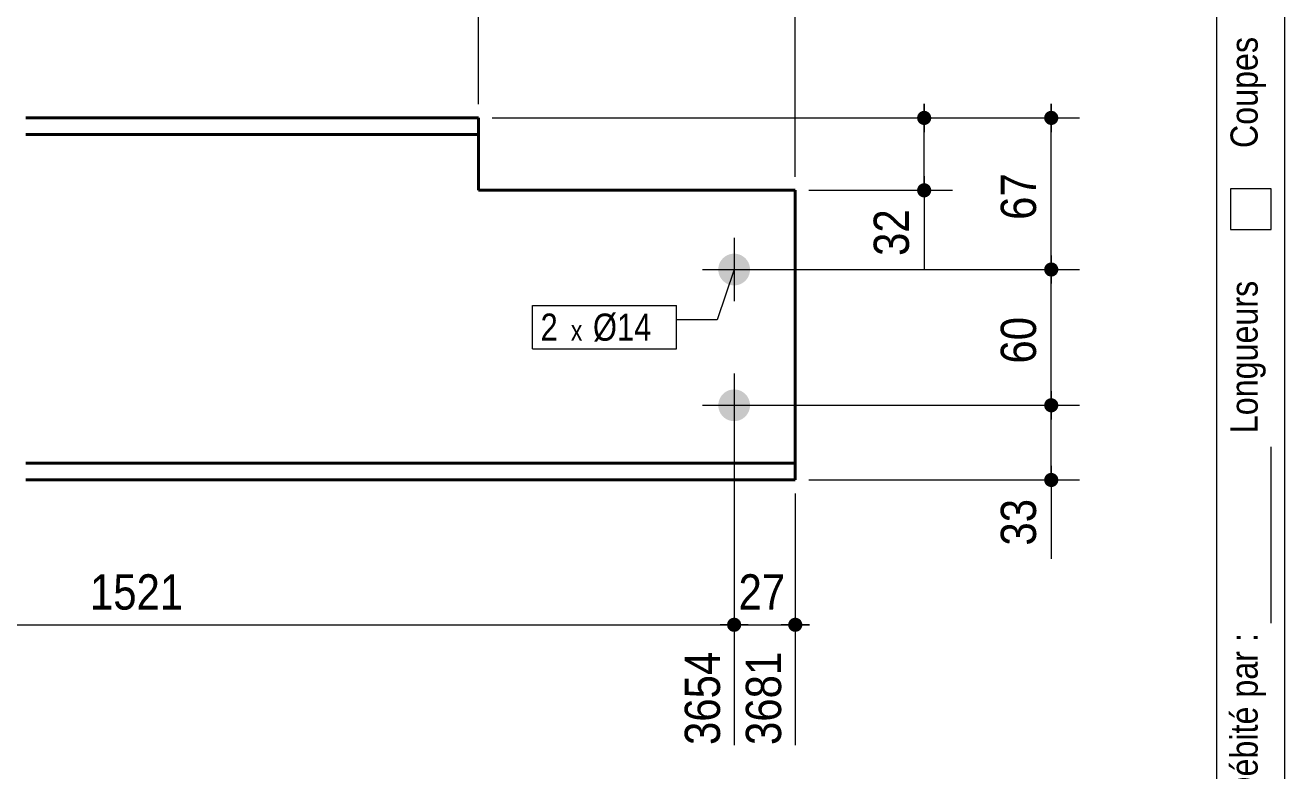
# Model space of a CAD drawing. Header units: millimetres. Extents: x 2 to 287, y 5 to 195.
# Drawn here: x 189.2 to 282, y 91.1 to 146 of the extents above; entities that cross this region are included whole.
import ezdxf

# ---------------------------------------------------------------- set-up
doc = ezdxf.new("R2010")
doc.units = ezdxf.units.MM
doc.linetypes.add('CACHE2', pattern=[1.190625, 0.79375, -0.396875])
for name, color, linetype, lineweight in [('Autre type objet', 1, 'Continuous', 0), ('Boulon', 7, 'Continuous', 0), ('Cache', 7, 'Continuous', 0), ('Cotation', 7, 'Continuous', 0), ('Désignation boulon', 3, 'Continuous', 0), ('Feuille dessin', 5, 'Continuous', 0), ('Piece', 2, 'Continuous', 0)]:
    doc.layers.add(name, color=color, linetype=linetype, lineweight=lineweight)
doc.styles.add('ARIAL', font='ARIAL.TTF')
doc.styles.add('COMIC_SANS_MS', font='COMIC.TTF')

# ---------------------------------------------------------------- blocks, each defined once
blk = doc.blocks.new('*A3')
at = {"layer": 'Boulon'}
for points in [[(240.277, 128.083), (240.278, 128.112), (240.28, 128.14), (240.282, 128.169), (240.285, 128.197), (240.289, 128.226), (240.294, 128.254), (240.299, 128.282), (240.305, 128.31), (240.311, 128.338), (240.319, 128.366), (240.327, 128.393), (240.335, 128.42), (240.345, 128.447), (240.355, 128.474), (240.365, 128.501), (240.377, 128.527), (240.388, 128.553), (240.401, 128.579), (240.414, 128.604), (240.428, 128.629), (240.442, 128.654), (240.457, 128.679), (240.473, 128.703), (240.489, 128.726), (240.506, 128.749), (240.523, 128.772), (240.541, 128.795), (240.56, 128.816), (240.579, 128.838), (240.598, 128.859), (240.618, 128.879), (240.639, 128.899), (240.66, 128.919), (240.681, 128.938), (240.703, 128.956), (240.725, 128.974), (240.748, 128.991), (240.771, 129.008), (240.795, 129.024), (240.819, 129.04), (240.843, 129.055), (240.868, 129.069), (240.893, 129.083), (240.919, 129.096), (240.944, 129.109), (240.97, 129.121), (240.997, 129.132), (241.023, 129.143), (241.05, 129.153), (241.077, 129.162), (241.104, 129.171), (241.132, 129.179), (241.16, 129.186), (241.187, 129.193), (241.215, 129.199), (241.244, 129.204), (241.272, 129.208), (241.3, 129.212), (241.329, 129.215), (241.357, 129.218), (241.386, 129.22), (241.414, 129.221), (241.443, 129.221), (241.472, 129.221), (241.5, 129.22), (241.529, 129.218), (241.557, 129.215), (241.586, 129.212), (241.614, 129.208), (241.643, 129.204), (241.671, 129.199), (241.699, 129.193), (241.727, 129.186), (241.754, 129.179), (241.782, 129.171), (241.809, 129.162), (241.836, 129.153), (241.863, 129.143), (241.89, 129.132), (241.916, 129.121), (241.942, 129.109), (241.968, 129.096), (241.993, 129.083), (242.018, 129.069), (242.043, 129.055), (242.067, 129.04), (242.091, 129.024), (242.115, 129.008), (242.138, 128.991), (242.161, 128.974), (242.183, 128.956), (242.205, 128.938), (242.227, 128.919), (242.248, 128.899), (242.268, 128.879), (242.288, 128.859), (242.308, 128.838), (242.327, 128.816), (242.345, 128.795), (242.363, 128.772), (242.38, 128.749), (242.397, 128.726), (242.413, 128.703), (242.429, 128.679), (242.444, 128.654), (242.458, 128.629), (242.472, 128.604), (242.485, 128.579), (242.498, 128.553), (242.51, 128.527), (242.521, 128.501), (242.532, 128.474), (242.542, 128.447), (242.551, 128.42), (242.56, 128.393), (242.568, 128.366), (242.575, 128.338), (242.581, 128.31), (242.587, 128.282), (242.593, 128.254), (242.597, 128.226), (242.601, 128.197), (242.604, 128.169), (242.607, 128.14), (242.608, 128.112), (242.609, 128.083), (242.61, 128.054), (242.609, 128.026), (242.608, 127.997), (242.607, 127.969), (242.604, 127.94), (242.601, 127.912), (242.597, 127.883), (242.593, 127.855), (242.587, 127.827), (242.581, 127.799), (242.575, 127.771), (242.568, 127.743), (242.56, 127.716), (242.551, 127.688), (242.542, 127.661), (242.532, 127.634), (242.521, 127.608), (242.51, 127.582), (242.498, 127.556), (242.485, 127.53), (242.472, 127.504), (242.458, 127.479), (242.444, 127.455), (242.429, 127.43), (242.413, 127.406), (242.397, 127.383), (242.38, 127.359), (242.363, 127.337), (242.345, 127.314), (242.327, 127.292), (242.308, 127.271), (242.288, 127.25), (242.268, 127.229), (242.248, 127.209), (242.227, 127.19), (242.205, 127.171), (242.183, 127.153), (242.161, 127.135), (242.138, 127.117), (242.115, 127.101), (242.091, 127.084), (242.067, 127.069), (242.043, 127.054), (242.018, 127.039), (241.993, 127.025), (241.968, 127.012), (241.942, 127), (241.916, 126.988), (241.89, 126.977), (241.863, 126.966), (241.836, 126.956), (241.809, 126.947), (241.782, 126.938), (241.754, 126.93), (241.727, 126.923), (241.699, 126.916), (241.671, 126.91), (241.643, 126.905), (241.614, 126.9), (241.586, 126.896), (241.557, 126.893), (241.529, 126.891), (241.5, 126.889), (241.472, 126.888), (241.443, 126.888), (241.414, 126.888), (241.386, 126.889), (241.357, 126.891), (241.329, 126.893), (241.3, 126.896), (241.272, 126.9), (241.244, 126.905), (241.215, 126.91), (241.187, 126.916), (241.16, 126.923), (241.132, 126.93), (241.104, 126.938), (241.077, 126.947), (241.05, 126.956), (241.023, 126.966), (240.997, 126.977), (240.97, 126.988), (240.944, 127), (240.919, 127.012), (240.893, 127.025), (240.868, 127.039), (240.843, 127.054), (240.819, 127.069), (240.795, 127.084), (240.771, 127.101), (240.748, 127.117), (240.725, 127.135), (240.703, 127.153), (240.681, 127.171), (240.66, 127.19), (240.639, 127.209), (240.618, 127.229), (240.598, 127.25), (240.579, 127.271), (240.56, 127.292), (240.541, 127.314), (240.523, 127.337), (240.506, 127.359), (240.489, 127.383), (240.473, 127.406), (240.457, 127.43), (240.442, 127.455), (240.428, 127.479), (240.414, 127.504), (240.401, 127.53), (240.388, 127.556), (240.377, 127.582), (240.365, 127.608), (240.355, 127.634), (240.345, 127.661), (240.335, 127.688), (240.327, 127.716), (240.319, 127.743), (240.311, 127.771), (240.305, 127.799), (240.299, 127.827), (240.294, 127.855), (240.289, 127.883), (240.285, 127.912), (240.282, 127.94), (240.28, 127.969), (240.278, 127.997), (240.277, 128.026), (240.276, 128.054)], [(240.277, 118.083), (240.278, 118.112), (240.28, 118.14), (240.282, 118.169), (240.285, 118.197), (240.289, 118.226), (240.294, 118.254), (240.299, 118.282), (240.305, 118.31), (240.311, 118.338), (240.319, 118.366), (240.327, 118.393), (240.335, 118.42), (240.345, 118.447), (240.355, 118.474), (240.365, 118.501), (240.377, 118.527), (240.388, 118.553), (240.401, 118.579), (240.414, 118.604), (240.428, 118.629), (240.442, 118.654), (240.457, 118.679), (240.473, 118.703), (240.489, 118.726), (240.506, 118.749), (240.523, 118.772), (240.541, 118.795), (240.56, 118.816), (240.579, 118.838), (240.598, 118.859), (240.618, 118.879), (240.639, 118.899), (240.66, 118.919), (240.681, 118.938), (240.703, 118.956), (240.725, 118.974), (240.748, 118.991), (240.771, 119.008), (240.795, 119.024), (240.819, 119.04), (240.843, 119.055), (240.868, 119.069), (240.893, 119.083), (240.919, 119.096), (240.944, 119.109), (240.97, 119.121), (240.997, 119.132), (241.023, 119.143), (241.05, 119.153), (241.077, 119.162), (241.104, 119.171), (241.132, 119.179), (241.16, 119.186), (241.187, 119.193), (241.215, 119.199), (241.244, 119.204), (241.272, 119.208), (241.3, 119.212), (241.329, 119.215), (241.357, 119.218), (241.386, 119.22), (241.414, 119.221), (241.443, 119.221), (241.472, 119.221), (241.5, 119.22), (241.529, 119.218), (241.557, 119.215), (241.586, 119.212), (241.614, 119.208), (241.643, 119.204), (241.671, 119.199), (241.699, 119.193), (241.727, 119.186), (241.754, 119.179), (241.782, 119.171), (241.809, 119.162), (241.836, 119.153), (241.863, 119.143), (241.89, 119.132), (241.916, 119.121), (241.942, 119.109), (241.968, 119.096), (241.993, 119.083), (242.018, 119.069), (242.043, 119.055), (242.067, 119.04), (242.091, 119.024), (242.115, 119.008), (242.138, 118.991), (242.161, 118.974), (242.183, 118.956), (242.205, 118.938), (242.227, 118.919), (242.248, 118.899), (242.268, 118.879), (242.288, 118.859), (242.308, 118.838), (242.327, 118.816), (242.345, 118.795), (242.363, 118.772), (242.38, 118.749), (242.397, 118.726), (242.413, 118.703), (242.429, 118.679), (242.444, 118.654), (242.458, 118.629), (242.472, 118.604), (242.485, 118.579), (242.498, 118.553), (242.51, 118.527), (242.521, 118.501), (242.532, 118.474), (242.542, 118.447), (242.551, 118.42), (242.56, 118.393), (242.568, 118.366), (242.575, 118.338), (242.581, 118.31), (242.587, 118.282), (242.593, 118.254), (242.597, 118.226), (242.601, 118.197), (242.604, 118.169), (242.607, 118.14), (242.608, 118.112), (242.609, 118.083), (242.61, 118.054), (242.609, 118.026), (242.608, 117.997), (242.607, 117.969), (242.604, 117.94), (242.601, 117.912), (242.597, 117.883), (242.593, 117.855), (242.587, 117.827), (242.581, 117.799), (242.575, 117.771), (242.568, 117.743), (242.56, 117.716), (242.551, 117.688), (242.542, 117.661), (242.532, 117.634), (242.521, 117.608), (242.51, 117.582), (242.498, 117.556), (242.485, 117.53), (242.472, 117.504), (242.458, 117.479), (242.444, 117.455), (242.429, 117.43), (242.413, 117.406), (242.397, 117.383), (242.38, 117.359), (242.363, 117.337), (242.345, 117.314), (242.327, 117.292), (242.308, 117.271), (242.288, 117.25), (242.268, 117.229), (242.248, 117.209), (242.227, 117.19), (242.205, 117.171), (242.183, 117.153), (242.161, 117.135), (242.138, 117.117), (242.115, 117.101), (242.091, 117.084), (242.067, 117.069), (242.043, 117.054), (242.018, 117.039), (241.993, 117.025), (241.968, 117.012), (241.942, 117), (241.916, 116.988), (241.89, 116.977), (241.863, 116.966), (241.836, 116.956), (241.809, 116.947), (241.782, 116.938), (241.754, 116.93), (241.727, 116.923), (241.699, 116.916), (241.671, 116.91), (241.643, 116.905), (241.614, 116.9), (241.586, 116.896), (241.557, 116.893), (241.529, 116.891), (241.5, 116.889), (241.472, 116.888), (241.443, 116.888), (241.414, 116.888), (241.386, 116.889), (241.357, 116.891), (241.329, 116.893), (241.3, 116.896), (241.272, 116.9), (241.244, 116.905), (241.215, 116.91), (241.187, 116.916), (241.16, 116.923), (241.132, 116.93), (241.104, 116.938), (241.077, 116.947), (241.05, 116.956), (241.023, 116.966), (240.997, 116.977), (240.97, 116.988), (240.944, 117), (240.919, 117.012), (240.893, 117.025), (240.868, 117.039), (240.843, 117.054), (240.819, 117.069), (240.795, 117.084), (240.771, 117.101), (240.748, 117.117), (240.725, 117.135), (240.703, 117.153), (240.681, 117.171), (240.66, 117.19), (240.639, 117.209), (240.618, 117.229), (240.598, 117.25), (240.579, 117.271), (240.56, 117.292), (240.541, 117.314), (240.523, 117.337), (240.506, 117.359), (240.489, 117.383), (240.473, 117.406), (240.457, 117.43), (240.442, 117.455), (240.428, 117.479), (240.414, 117.504), (240.401, 117.53), (240.388, 117.556), (240.377, 117.582), (240.365, 117.608), (240.355, 117.634), (240.345, 117.661), (240.335, 117.688), (240.327, 117.716), (240.319, 117.743), (240.311, 117.771), (240.305, 117.799), (240.299, 117.827), (240.294, 117.855), (240.289, 117.883), (240.285, 117.912), (240.282, 117.94), (240.28, 117.969), (240.278, 117.997), (240.277, 118.026), (240.276, 118.054)]]:
    blk.add_hatch(color=256, dxfattribs=at).paths.add_polyline_path(points, flags=17)
at = {"layer": 'Boulon', "linetype": 'Continuous', "lineweight": 0}
for p, q in [((241.443, 130.388), (241.443, 125.721)), ((239.11, 128.054), (243.776, 128.054)), ((241.443, 120.388), (241.443, 115.721)), ((239.11, 118.054), (243.776, 118.054))]:
    blk.add_line(p, q, dxfattribs=at)
blk = doc.blocks.new('*A4')
at = {"layer": 'Cache', "color": 7, "linetype": 'CACHE2', "lineweight": 20}
blk.add_line((245.943334, 112.554284), (245.943334, 113.787617), dxfattribs=at)
at = {"layer": 'Piece', "color": 2, "linetype": 'Continuous', "lineweight": 40}
for p, q in [((222.610001, 139.22095), (189.276667, 139.22095)), ((222.610001, 133.887617), (222.610001, 139.22095)), ((222.610001, 137.987617), (189.276667, 137.987617)), ((245.943334, 133.887617), (222.610001, 133.887617)), ((245.943334, 113.787617), (245.943334, 133.887617)), ((189.276667, 113.787617), (245.943334, 113.787617)), ((245.943334, 112.554284), (245.943334, 113.787617)), ((245.943334, 112.554284), (189.276667, 112.554284))]:
    blk.add_line(p, q, dxfattribs=at)
blk = doc.blocks.new('*A5')
at = {"layer": 'Feuille dessin', "linetype": 'Continuous', "lineweight": 0}
blk.add_line((282, 5), (282, 195), dxfattribs=at)
blk = doc.blocks.new('*A6')
at = {"layer": 'Autre type objet', "linetype": 'Continuous', "lineweight": 0}
for p, q in [((277, 42), (277, 195)), ((282, 42), (282, 195)), ((278, 134), (278, 131)), ((281, 134), (278, 134)), ((281, 131), (281, 134)), ((278, 131), (281, 131)), ((281, 102), (281, 115))]:
    blk.add_line(p, q, dxfattribs=at)
at = {"layer": 'Autre type objet', "style": 'ARIAL', "width": 0.85}
for s, p in [('Coupes', (280, 137)), ('Longueurs', (280, 116)), ('Débité par :', (280, 89))]:
    blk.add_text(s, height=2, rotation=90, dxfattribs=at).set_placement(p)
blk = doc.blocks.new('*A12')
at = {"layer": 'Cotation'}
for points in [[(255.413, 138.702), (255.387, 138.703), (255.362, 138.707), (255.337, 138.711), (255.312, 138.717), (255.287, 138.723), (255.263, 138.731), (255.239, 138.741), (255.216, 138.751), (255.193, 138.762), (255.171, 138.775), (255.149, 138.789), (255.128, 138.803), (255.108, 138.819), (255.089, 138.836), (255.07, 138.853), (255.053, 138.872), (255.036, 138.891), (255.021, 138.911), (255.006, 138.932), (254.992, 138.954), (254.98, 138.976), (254.968, 138.999), (254.958, 139.022), (254.949, 139.046), (254.941, 139.07), (254.934, 139.095), (254.928, 139.12), (254.924, 139.145), (254.921, 139.17), (254.919, 139.195), (254.918, 139.221), (254.919, 139.246), (254.921, 139.272), (254.924, 139.297), (254.928, 139.322), (254.934, 139.347), (254.941, 139.372), (254.949, 139.396), (254.958, 139.42), (254.968, 139.443), (254.98, 139.466), (254.992, 139.488), (255.006, 139.51), (255.021, 139.531), (255.036, 139.551), (255.053, 139.57), (255.07, 139.589), (255.089, 139.606), (255.108, 139.623), (255.128, 139.639), (255.149, 139.653), (255.171, 139.667), (255.193, 139.68), (255.216, 139.691), (255.239, 139.701), (255.263, 139.711), (255.287, 139.719), (255.312, 139.725), (255.337, 139.731), (255.362, 139.735), (255.387, 139.738), (255.413, 139.74), (255.438, 139.741), (255.464, 139.74), (255.489, 139.738), (255.514, 139.735), (255.54, 139.731), (255.565, 139.725), (255.589, 139.719), (255.613, 139.711), (255.637, 139.701), (255.661, 139.691), (255.683, 139.68), (255.706, 139.667), (255.727, 139.653), (255.748, 139.639), (255.768, 139.623), (255.787, 139.606), (255.806, 139.589), (255.823, 139.57), (255.84, 139.551), (255.856, 139.531), (255.871, 139.51), (255.884, 139.488), (255.897, 139.466), (255.908, 139.443), (255.919, 139.42), (255.928, 139.396), (255.936, 139.372), (255.943, 139.347), (255.948, 139.322), (255.953, 139.297), (255.956, 139.272), (255.958, 139.246), (255.958, 139.221), (255.958, 139.195), (255.956, 139.17), (255.953, 139.145), (255.948, 139.12), (255.943, 139.095), (255.936, 139.07), (255.928, 139.046), (255.919, 139.022), (255.908, 138.999), (255.897, 138.976), (255.884, 138.954), (255.871, 138.932), (255.856, 138.911), (255.84, 138.891), (255.823, 138.872), (255.806, 138.853), (255.787, 138.836), (255.768, 138.819), (255.748, 138.803), (255.727, 138.789), (255.706, 138.775), (255.683, 138.762), (255.661, 138.751), (255.637, 138.741), (255.613, 138.731), (255.589, 138.723), (255.565, 138.717), (255.54, 138.711), (255.514, 138.707), (255.489, 138.703), (255.464, 138.702), (255.438, 138.701)], [(255.413, 133.368), (255.387, 133.37), (255.362, 133.373), (255.337, 133.378), (255.312, 133.383), (255.287, 133.39), (255.263, 133.398), (255.239, 133.407), (255.216, 133.418), (255.193, 133.429), (255.171, 133.442), (255.149, 133.455), (255.128, 133.47), (255.108, 133.486), (255.089, 133.502), (255.07, 133.52), (255.053, 133.538), (255.036, 133.558), (255.021, 133.578), (255.006, 133.599), (254.992, 133.62), (254.98, 133.642), (254.968, 133.665), (254.958, 133.689), (254.949, 133.712), (254.941, 133.737), (254.934, 133.761), (254.928, 133.786), (254.924, 133.811), (254.921, 133.837), (254.919, 133.862), (254.918, 133.888), (254.919, 133.913), (254.921, 133.939), (254.924, 133.964), (254.928, 133.989), (254.934, 134.014), (254.941, 134.039), (254.949, 134.063), (254.958, 134.087), (254.968, 134.11), (254.98, 134.133), (254.992, 134.155), (255.006, 134.177), (255.021, 134.197), (255.036, 134.218), (255.053, 134.237), (255.07, 134.255), (255.089, 134.273), (255.108, 134.29), (255.128, 134.305), (255.149, 134.32), (255.171, 134.334), (255.193, 134.346), (255.216, 134.358), (255.239, 134.368), (255.263, 134.377), (255.287, 134.385), (255.312, 134.392), (255.337, 134.398), (255.362, 134.402), (255.387, 134.405), (255.413, 134.407), (255.438, 134.408), (255.464, 134.407), (255.489, 134.405), (255.514, 134.402), (255.54, 134.398), (255.565, 134.392), (255.589, 134.385), (255.613, 134.377), (255.637, 134.368), (255.661, 134.358), (255.683, 134.346), (255.706, 134.334), (255.727, 134.32), (255.748, 134.305), (255.768, 134.29), (255.787, 134.273), (255.806, 134.255), (255.823, 134.237), (255.84, 134.218), (255.856, 134.197), (255.871, 134.177), (255.884, 134.155), (255.897, 134.133), (255.908, 134.11), (255.919, 134.087), (255.928, 134.063), (255.936, 134.039), (255.943, 134.014), (255.948, 133.989), (255.953, 133.964), (255.956, 133.939), (255.958, 133.913), (255.958, 133.888), (255.958, 133.862), (255.956, 133.837), (255.953, 133.811), (255.948, 133.786), (255.943, 133.761), (255.936, 133.737), (255.928, 133.712), (255.919, 133.689), (255.908, 133.665), (255.897, 133.642), (255.884, 133.62), (255.871, 133.599), (255.856, 133.578), (255.84, 133.558), (255.823, 133.538), (255.806, 133.52), (255.787, 133.502), (255.768, 133.486), (255.748, 133.47), (255.727, 133.455), (255.706, 133.442), (255.683, 133.429), (255.661, 133.418), (255.637, 133.407), (255.613, 133.398), (255.589, 133.39), (255.565, 133.383), (255.54, 133.378), (255.514, 133.373), (255.489, 133.37), (255.464, 133.368), (255.438, 133.368)]]:
    blk.add_hatch(color=256, dxfattribs=at).paths.add_polyline_path(points, flags=17)
at = {"layer": 'Cotation', "linetype": 'Continuous', "lineweight": 0}
for p, q in [((255.438, 140.261), (255.438, 138.181)), ((255.438, 139.221), (255.438, 140.261)), ((223.61, 139.221), (257.518, 139.221)), ((254.398, 139.221), (256.478, 139.221)), ((255.438, 133.888), (255.438, 139.221)), ((255.438, 134.928), (255.438, 132.848)), ((246.943, 133.888), (257.518, 133.888)), ((254.398, 133.888), (256.478, 133.888)), ((255.438, 133.888), (255.438, 128.081)), ((255.438, 133.888), (255.438, 128.081))]:
    blk.add_line(p, q, dxfattribs=at)
at = {"layer": 'Cotation'}
for p in [(255.438, 139.221), (255.438, 133.888)]:
    blk.add_point(p, dxfattribs=at)
at = {"layer": 'Cotation', "style": 'ARIAL', "width": 0.85}
blk.add_text('32', height=2.6, rotation=90.00021, dxfattribs=at).set_placement((254.318, 129.056))
blk = doc.blocks.new('*A16')
at = {"layer": 'Cotation'}
for points in [[(264.772, 117.535), (264.747, 117.537), (264.721, 117.54), (264.696, 117.544), (264.671, 117.55), (264.647, 117.557), (264.622, 117.565), (264.599, 117.574), (264.575, 117.584), (264.552, 117.596), (264.53, 117.608), (264.509, 117.622), (264.488, 117.637), (264.468, 117.652), (264.448, 117.669), (264.43, 117.687), (264.412, 117.705), (264.396, 117.724), (264.38, 117.745), (264.365, 117.765), (264.352, 117.787), (264.339, 117.809), (264.327, 117.832), (264.317, 117.855), (264.308, 117.879), (264.3, 117.903), (264.293, 117.928), (264.288, 117.953), (264.283, 117.978), (264.28, 118.003), (264.278, 118.029), (264.278, 118.054), (264.278, 118.08), (264.28, 118.105), (264.283, 118.131), (264.288, 118.156), (264.293, 118.181), (264.3, 118.205), (264.308, 118.23), (264.317, 118.253), (264.327, 118.277), (264.339, 118.3), (264.352, 118.322), (264.365, 118.343), (264.38, 118.364), (264.396, 118.384), (264.412, 118.404), (264.43, 118.422), (264.448, 118.44), (264.468, 118.456), (264.488, 118.472), (264.509, 118.487), (264.53, 118.5), (264.552, 118.513), (264.575, 118.524), (264.599, 118.535), (264.622, 118.544), (264.647, 118.552), (264.671, 118.559), (264.696, 118.564), (264.721, 118.569), (264.747, 118.572), (264.772, 118.574), (264.798, 118.574), (264.823, 118.574), (264.849, 118.572), (264.874, 118.569), (264.899, 118.564), (264.924, 118.559), (264.949, 118.552), (264.973, 118.544), (264.997, 118.535), (265.02, 118.524), (265.043, 118.513), (265.065, 118.5), (265.086, 118.487), (265.107, 118.472), (265.127, 118.456), (265.147, 118.44), (265.165, 118.422), (265.183, 118.404), (265.2, 118.384), (265.215, 118.364), (265.23, 118.343), (265.244, 118.322), (265.256, 118.3), (265.268, 118.277), (265.278, 118.253), (265.287, 118.23), (265.295, 118.205), (265.302, 118.181), (265.308, 118.156), (265.312, 118.131), (265.315, 118.105), (265.317, 118.08), (265.318, 118.054), (265.317, 118.029), (265.315, 118.003), (265.312, 117.978), (265.308, 117.953), (265.302, 117.928), (265.295, 117.903), (265.287, 117.879), (265.278, 117.855), (265.268, 117.832), (265.256, 117.809), (265.244, 117.787), (265.23, 117.765), (265.215, 117.745), (265.2, 117.724), (265.183, 117.705), (265.165, 117.687), (265.147, 117.669), (265.127, 117.652), (265.107, 117.637), (265.086, 117.622), (265.065, 117.608), (265.043, 117.596), (265.02, 117.584), (264.997, 117.574), (264.973, 117.565), (264.949, 117.557), (264.924, 117.55), (264.899, 117.544), (264.874, 117.54), (264.849, 117.537), (264.823, 117.535), (264.798, 117.534)], [(264.772, 112.035), (264.747, 112.037), (264.721, 112.04), (264.696, 112.044), (264.671, 112.05), (264.647, 112.057), (264.622, 112.065), (264.599, 112.074), (264.575, 112.084), (264.552, 112.096), (264.53, 112.108), (264.509, 112.122), (264.488, 112.137), (264.468, 112.152), (264.448, 112.169), (264.43, 112.187), (264.412, 112.205), (264.396, 112.224), (264.38, 112.245), (264.365, 112.265), (264.352, 112.287), (264.339, 112.309), (264.327, 112.332), (264.317, 112.355), (264.308, 112.379), (264.3, 112.403), (264.293, 112.428), (264.288, 112.453), (264.283, 112.478), (264.28, 112.503), (264.278, 112.529), (264.278, 112.554), (264.278, 112.58), (264.28, 112.605), (264.283, 112.631), (264.288, 112.656), (264.293, 112.681), (264.3, 112.705), (264.308, 112.729), (264.317, 112.753), (264.327, 112.777), (264.339, 112.799), (264.352, 112.822), (264.365, 112.843), (264.38, 112.864), (264.396, 112.884), (264.412, 112.903), (264.43, 112.922), (264.448, 112.94), (264.468, 112.956), (264.488, 112.972), (264.509, 112.987), (264.53, 113), (264.552, 113.013), (264.575, 113.024), (264.599, 113.035), (264.622, 113.044), (264.647, 113.052), (264.671, 113.059), (264.696, 113.064), (264.721, 113.069), (264.747, 113.072), (264.772, 113.074), (264.798, 113.074), (264.823, 113.074), (264.849, 113.072), (264.874, 113.069), (264.899, 113.064), (264.924, 113.059), (264.949, 113.052), (264.973, 113.044), (264.997, 113.035), (265.02, 113.024), (265.043, 113.013), (265.065, 113), (265.086, 112.987), (265.107, 112.972), (265.127, 112.956), (265.147, 112.94), (265.165, 112.922), (265.183, 112.903), (265.2, 112.884), (265.215, 112.864), (265.23, 112.843), (265.244, 112.822), (265.256, 112.799), (265.268, 112.777), (265.278, 112.753), (265.287, 112.729), (265.295, 112.705), (265.302, 112.681), (265.308, 112.656), (265.312, 112.631), (265.315, 112.605), (265.317, 112.58), (265.318, 112.554), (265.317, 112.529), (265.315, 112.503), (265.312, 112.478), (265.308, 112.453), (265.302, 112.428), (265.295, 112.403), (265.287, 112.379), (265.278, 112.355), (265.268, 112.332), (265.256, 112.309), (265.244, 112.287), (265.23, 112.265), (265.215, 112.245), (265.2, 112.224), (265.183, 112.205), (265.165, 112.187), (265.147, 112.169), (265.127, 112.152), (265.107, 112.137), (265.086, 112.122), (265.065, 112.108), (265.043, 112.096), (265.02, 112.084), (264.997, 112.074), (264.973, 112.065), (264.949, 112.057), (264.924, 112.05), (264.899, 112.044), (264.874, 112.04), (264.849, 112.037), (264.823, 112.035), (264.798, 112.034)]]:
    blk.add_hatch(color=256, dxfattribs=at).paths.add_polyline_path(points, flags=17)
at = {"layer": 'Cotation', "linetype": 'Continuous', "lineweight": 0}
for p, q in [((264.798, 119.094), (264.798, 117.014)), ((264.798, 118.054), (264.798, 119.094)), ((242.443, 118.054), (266.878, 118.054)), ((263.758, 118.054), (265.838, 118.054)), ((264.798, 112.554), (264.798, 118.054)), ((264.798, 113.594), (264.798, 111.514)), ((246.943, 112.554), (266.878, 112.554)), ((263.758, 112.554), (265.838, 112.554)), ((264.798, 112.554), (264.798, 106.747)), ((264.798, 112.554), (264.798, 106.747))]:
    blk.add_line(p, q, dxfattribs=at)
at = {"layer": 'Cotation'}
for p in [(264.798, 118.054), (264.798, 112.554)]:
    blk.add_point(p, dxfattribs=at)
at = {"layer": 'Cotation', "style": 'ARIAL', "width": 0.85}
blk.add_text('33', height=2.6, rotation=90.00021, dxfattribs=at).set_placement((263.678, 107.722))
blk = doc.blocks.new('*A17')
at = {"layer": 'Cotation'}
for points in [[(264.772, 127.535), (264.747, 127.537), (264.721, 127.54), (264.696, 127.544), (264.671, 127.55), (264.647, 127.557), (264.622, 127.565), (264.599, 127.574), (264.575, 127.584), (264.552, 127.596), (264.53, 127.608), (264.509, 127.622), (264.488, 127.637), (264.468, 127.652), (264.448, 127.669), (264.43, 127.687), (264.412, 127.705), (264.396, 127.724), (264.38, 127.745), (264.365, 127.765), (264.352, 127.787), (264.339, 127.809), (264.327, 127.832), (264.317, 127.855), (264.308, 127.879), (264.3, 127.903), (264.293, 127.928), (264.288, 127.953), (264.283, 127.978), (264.28, 128.003), (264.278, 128.029), (264.278, 128.054), (264.278, 128.08), (264.28, 128.105), (264.283, 128.131), (264.288, 128.156), (264.293, 128.181), (264.3, 128.205), (264.308, 128.23), (264.317, 128.253), (264.327, 128.277), (264.339, 128.3), (264.352, 128.322), (264.365, 128.343), (264.38, 128.364), (264.396, 128.384), (264.412, 128.404), (264.43, 128.422), (264.448, 128.44), (264.468, 128.456), (264.488, 128.472), (264.509, 128.487), (264.53, 128.5), (264.552, 128.513), (264.575, 128.524), (264.599, 128.535), (264.622, 128.544), (264.647, 128.552), (264.671, 128.559), (264.696, 128.564), (264.721, 128.569), (264.747, 128.572), (264.772, 128.574), (264.798, 128.574), (264.823, 128.574), (264.849, 128.572), (264.874, 128.569), (264.899, 128.564), (264.924, 128.559), (264.949, 128.552), (264.973, 128.544), (264.997, 128.535), (265.02, 128.524), (265.043, 128.513), (265.065, 128.5), (265.086, 128.487), (265.107, 128.472), (265.127, 128.456), (265.147, 128.44), (265.165, 128.422), (265.183, 128.404), (265.2, 128.384), (265.215, 128.364), (265.23, 128.343), (265.244, 128.322), (265.256, 128.3), (265.268, 128.277), (265.278, 128.253), (265.287, 128.23), (265.295, 128.205), (265.302, 128.181), (265.308, 128.156), (265.312, 128.131), (265.315, 128.105), (265.317, 128.08), (265.318, 128.054), (265.317, 128.029), (265.315, 128.003), (265.312, 127.978), (265.308, 127.953), (265.302, 127.928), (265.295, 127.903), (265.287, 127.879), (265.278, 127.855), (265.268, 127.832), (265.256, 127.809), (265.244, 127.787), (265.23, 127.765), (265.215, 127.745), (265.2, 127.724), (265.183, 127.705), (265.165, 127.687), (265.147, 127.669), (265.127, 127.652), (265.107, 127.637), (265.086, 127.622), (265.065, 127.608), (265.043, 127.596), (265.02, 127.584), (264.997, 127.574), (264.973, 127.565), (264.949, 127.557), (264.924, 127.55), (264.899, 127.544), (264.874, 127.54), (264.849, 127.537), (264.823, 127.535), (264.798, 127.534)], [(264.772, 117.535), (264.747, 117.537), (264.721, 117.54), (264.696, 117.544), (264.671, 117.55), (264.647, 117.557), (264.622, 117.565), (264.599, 117.574), (264.575, 117.584), (264.552, 117.596), (264.53, 117.608), (264.509, 117.622), (264.488, 117.637), (264.468, 117.652), (264.448, 117.669), (264.43, 117.687), (264.412, 117.705), (264.396, 117.724), (264.38, 117.745), (264.365, 117.765), (264.352, 117.787), (264.339, 117.809), (264.327, 117.832), (264.317, 117.855), (264.308, 117.879), (264.3, 117.903), (264.293, 117.928), (264.288, 117.953), (264.283, 117.978), (264.28, 118.003), (264.278, 118.029), (264.278, 118.054), (264.278, 118.08), (264.28, 118.105), (264.283, 118.131), (264.288, 118.156), (264.293, 118.181), (264.3, 118.205), (264.308, 118.23), (264.317, 118.253), (264.327, 118.277), (264.339, 118.3), (264.352, 118.322), (264.365, 118.343), (264.38, 118.364), (264.396, 118.384), (264.412, 118.404), (264.43, 118.422), (264.448, 118.44), (264.468, 118.456), (264.488, 118.472), (264.509, 118.487), (264.53, 118.5), (264.552, 118.513), (264.575, 118.524), (264.599, 118.535), (264.622, 118.544), (264.647, 118.552), (264.671, 118.559), (264.696, 118.564), (264.721, 118.569), (264.747, 118.572), (264.772, 118.574), (264.798, 118.574), (264.823, 118.574), (264.849, 118.572), (264.874, 118.569), (264.899, 118.564), (264.924, 118.559), (264.949, 118.552), (264.973, 118.544), (264.997, 118.535), (265.02, 118.524), (265.043, 118.513), (265.065, 118.5), (265.086, 118.487), (265.107, 118.472), (265.127, 118.456), (265.147, 118.44), (265.165, 118.422), (265.183, 118.404), (265.2, 118.384), (265.215, 118.364), (265.23, 118.343), (265.244, 118.322), (265.256, 118.3), (265.268, 118.277), (265.278, 118.253), (265.287, 118.23), (265.295, 118.205), (265.302, 118.181), (265.308, 118.156), (265.312, 118.131), (265.315, 118.105), (265.317, 118.08), (265.318, 118.054), (265.317, 118.029), (265.315, 118.003), (265.312, 117.978), (265.308, 117.953), (265.302, 117.928), (265.295, 117.903), (265.287, 117.879), (265.278, 117.855), (265.268, 117.832), (265.256, 117.809), (265.244, 117.787), (265.23, 117.765), (265.215, 117.745), (265.2, 117.724), (265.183, 117.705), (265.165, 117.687), (265.147, 117.669), (265.127, 117.652), (265.107, 117.637), (265.086, 117.622), (265.065, 117.608), (265.043, 117.596), (265.02, 117.584), (264.997, 117.574), (264.973, 117.565), (264.949, 117.557), (264.924, 117.55), (264.899, 117.544), (264.874, 117.54), (264.849, 117.537), (264.823, 117.535), (264.798, 117.534)]]:
    blk.add_hatch(color=256, dxfattribs=at).paths.add_polyline_path(points, flags=17)
at = {"layer": 'Cotation', "linetype": 'Continuous', "lineweight": 0}
for p, q in [((264.798, 129.094), (264.798, 127.014)), ((264.798, 128.054), (264.798, 129.094)), ((242.443, 128.054), (266.878, 128.054)), ((263.758, 128.054), (265.838, 128.054)), ((264.798, 118.054), (264.798, 128.054)), ((264.798, 119.094), (264.798, 117.014)), ((242.443, 118.054), (266.878, 118.054)), ((263.758, 118.054), (265.838, 118.054)), ((264.798, 118.054), (264.798, 117.014))]:
    blk.add_line(p, q, dxfattribs=at)
at = {"layer": 'Cotation'}
for p in [(264.798, 128.054), (264.798, 118.054)]:
    blk.add_point(p, dxfattribs=at)
at = {"layer": 'Cotation', "style": 'ARIAL', "width": 0.85}
blk.add_text('60', height=2.6, rotation=90.00021, dxfattribs=at).set_placement((263.678, 121.126))
blk = doc.blocks.new('*A18')
at = {"layer": 'Cotation'}
for points in [[(264.772, 138.702), (264.747, 138.703), (264.721, 138.707), (264.696, 138.711), (264.671, 138.717), (264.647, 138.723), (264.622, 138.731), (264.599, 138.741), (264.575, 138.751), (264.552, 138.762), (264.53, 138.775), (264.509, 138.789), (264.488, 138.803), (264.468, 138.819), (264.448, 138.836), (264.43, 138.853), (264.412, 138.872), (264.396, 138.891), (264.38, 138.911), (264.365, 138.932), (264.352, 138.954), (264.339, 138.976), (264.327, 138.999), (264.317, 139.022), (264.308, 139.046), (264.3, 139.07), (264.293, 139.095), (264.288, 139.12), (264.283, 139.145), (264.28, 139.17), (264.278, 139.195), (264.278, 139.221), (264.278, 139.246), (264.28, 139.272), (264.283, 139.297), (264.288, 139.322), (264.293, 139.347), (264.3, 139.372), (264.308, 139.396), (264.317, 139.42), (264.327, 139.443), (264.339, 139.466), (264.352, 139.488), (264.365, 139.51), (264.38, 139.531), (264.396, 139.551), (264.412, 139.57), (264.43, 139.589), (264.448, 139.606), (264.468, 139.623), (264.488, 139.639), (264.509, 139.653), (264.53, 139.667), (264.552, 139.68), (264.575, 139.691), (264.599, 139.701), (264.622, 139.711), (264.647, 139.719), (264.671, 139.725), (264.696, 139.731), (264.721, 139.735), (264.747, 139.738), (264.772, 139.74), (264.798, 139.741), (264.823, 139.74), (264.849, 139.738), (264.874, 139.735), (264.899, 139.731), (264.924, 139.725), (264.949, 139.719), (264.973, 139.711), (264.997, 139.701), (265.02, 139.691), (265.043, 139.68), (265.065, 139.667), (265.086, 139.653), (265.107, 139.639), (265.127, 139.623), (265.147, 139.606), (265.165, 139.589), (265.183, 139.57), (265.2, 139.551), (265.215, 139.531), (265.23, 139.51), (265.244, 139.488), (265.256, 139.466), (265.268, 139.443), (265.278, 139.42), (265.287, 139.396), (265.295, 139.372), (265.302, 139.347), (265.308, 139.322), (265.312, 139.297), (265.315, 139.272), (265.317, 139.246), (265.318, 139.221), (265.317, 139.195), (265.315, 139.17), (265.312, 139.145), (265.308, 139.12), (265.302, 139.095), (265.295, 139.07), (265.287, 139.046), (265.278, 139.022), (265.268, 138.999), (265.256, 138.976), (265.244, 138.954), (265.23, 138.932), (265.215, 138.911), (265.2, 138.891), (265.183, 138.872), (265.165, 138.853), (265.147, 138.836), (265.127, 138.819), (265.107, 138.803), (265.086, 138.789), (265.065, 138.775), (265.043, 138.762), (265.02, 138.751), (264.997, 138.741), (264.973, 138.731), (264.949, 138.723), (264.924, 138.717), (264.899, 138.711), (264.874, 138.707), (264.849, 138.703), (264.823, 138.702), (264.798, 138.701)], [(264.772, 127.535), (264.747, 127.537), (264.721, 127.54), (264.696, 127.544), (264.671, 127.55), (264.647, 127.557), (264.622, 127.565), (264.599, 127.574), (264.575, 127.584), (264.552, 127.596), (264.53, 127.608), (264.509, 127.622), (264.488, 127.637), (264.468, 127.652), (264.448, 127.669), (264.43, 127.687), (264.412, 127.705), (264.396, 127.724), (264.38, 127.745), (264.365, 127.765), (264.352, 127.787), (264.339, 127.809), (264.327, 127.832), (264.317, 127.855), (264.308, 127.879), (264.3, 127.903), (264.293, 127.928), (264.288, 127.953), (264.283, 127.978), (264.28, 128.003), (264.278, 128.029), (264.278, 128.054), (264.278, 128.08), (264.28, 128.105), (264.283, 128.131), (264.288, 128.156), (264.293, 128.181), (264.3, 128.205), (264.308, 128.23), (264.317, 128.253), (264.327, 128.277), (264.339, 128.3), (264.352, 128.322), (264.365, 128.343), (264.38, 128.364), (264.396, 128.384), (264.412, 128.404), (264.43, 128.422), (264.448, 128.44), (264.468, 128.456), (264.488, 128.472), (264.509, 128.487), (264.53, 128.5), (264.552, 128.513), (264.575, 128.524), (264.599, 128.535), (264.622, 128.544), (264.647, 128.552), (264.671, 128.559), (264.696, 128.564), (264.721, 128.569), (264.747, 128.572), (264.772, 128.574), (264.798, 128.574), (264.823, 128.574), (264.849, 128.572), (264.874, 128.569), (264.899, 128.564), (264.924, 128.559), (264.949, 128.552), (264.973, 128.544), (264.997, 128.535), (265.02, 128.524), (265.043, 128.513), (265.065, 128.5), (265.086, 128.487), (265.107, 128.472), (265.127, 128.456), (265.147, 128.44), (265.165, 128.422), (265.183, 128.404), (265.2, 128.384), (265.215, 128.364), (265.23, 128.343), (265.244, 128.322), (265.256, 128.3), (265.268, 128.277), (265.278, 128.253), (265.287, 128.23), (265.295, 128.205), (265.302, 128.181), (265.308, 128.156), (265.312, 128.131), (265.315, 128.105), (265.317, 128.08), (265.318, 128.054), (265.317, 128.029), (265.315, 128.003), (265.312, 127.978), (265.308, 127.953), (265.302, 127.928), (265.295, 127.903), (265.287, 127.879), (265.278, 127.855), (265.268, 127.832), (265.256, 127.809), (265.244, 127.787), (265.23, 127.765), (265.215, 127.745), (265.2, 127.724), (265.183, 127.705), (265.165, 127.687), (265.147, 127.669), (265.127, 127.652), (265.107, 127.637), (265.086, 127.622), (265.065, 127.608), (265.043, 127.596), (265.02, 127.584), (264.997, 127.574), (264.973, 127.565), (264.949, 127.557), (264.924, 127.55), (264.899, 127.544), (264.874, 127.54), (264.849, 127.537), (264.823, 127.535), (264.798, 127.534)]]:
    blk.add_hatch(color=256, dxfattribs=at).paths.add_polyline_path(points, flags=17)
at = {"layer": 'Cotation', "linetype": 'Continuous', "lineweight": 0}
for p, q in [((264.798, 140.261), (264.798, 138.181)), ((264.798, 139.221), (264.798, 140.261)), ((223.61, 139.221), (266.878, 139.221)), ((263.758, 139.221), (265.838, 139.221)), ((264.798, 128.054), (264.798, 139.221)), ((264.798, 129.094), (264.798, 127.014)), ((242.443, 128.054), (266.878, 128.054)), ((263.758, 128.054), (265.838, 128.054)), ((264.798, 128.054), (264.798, 127.014))]:
    blk.add_line(p, q, dxfattribs=at)
at = {"layer": 'Cotation'}
for p in [(264.798, 139.221), (264.798, 128.054)]:
    blk.add_point(p, dxfattribs=at)
at = {"layer": 'Cotation', "style": 'ARIAL', "width": 0.85}
blk.add_text('67', height=2.6, rotation=90.00021, dxfattribs=at).set_placement((263.678, 131.709))
blk = doc.blocks.new('*A19')
at = {"layer": 'Cotation'}
for points in [[(222.584, 148.898), (222.559, 148.9), (222.534, 148.903), (222.509, 148.908), (222.484, 148.913), (222.459, 148.92), (222.435, 148.928), (222.411, 148.937), (222.388, 148.948), (222.365, 148.959), (222.343, 148.972), (222.321, 148.985), (222.3, 149), (222.28, 149.016), (222.261, 149.032), (222.242, 149.05), (222.225, 149.068), (222.208, 149.088), (222.192, 149.108), (222.178, 149.129), (222.164, 149.15), (222.151, 149.172), (222.14, 149.195), (222.13, 149.219), (222.12, 149.242), (222.112, 149.267), (222.106, 149.291), (222.1, 149.316), (222.096, 149.341), (222.093, 149.367), (222.091, 149.392), (222.09, 149.418), (222.091, 149.443), (222.093, 149.469), (222.096, 149.494), (222.1, 149.519), (222.106, 149.544), (222.112, 149.569), (222.12, 149.593), (222.13, 149.617), (222.14, 149.64), (222.151, 149.663), (222.164, 149.685), (222.178, 149.707), (222.192, 149.727), (222.208, 149.748), (222.225, 149.767), (222.242, 149.785), (222.261, 149.803), (222.28, 149.82), (222.3, 149.835), (222.321, 149.85), (222.343, 149.864), (222.365, 149.876), (222.388, 149.888), (222.411, 149.898), (222.435, 149.907), (222.459, 149.915), (222.484, 149.922), (222.509, 149.928), (222.534, 149.932), (222.559, 149.935), (222.584, 149.937), (222.61, 149.938), (222.636, 149.937), (222.661, 149.935), (222.686, 149.932), (222.711, 149.928), (222.736, 149.922), (222.761, 149.915), (222.785, 149.907), (222.809, 149.898), (222.832, 149.888), (222.855, 149.876), (222.877, 149.864), (222.899, 149.85), (222.92, 149.835), (222.94, 149.82), (222.959, 149.803), (222.978, 149.785), (222.995, 149.767), (223.012, 149.748), (223.028, 149.727), (223.042, 149.707), (223.056, 149.685), (223.069, 149.663), (223.08, 149.64), (223.09, 149.617), (223.1, 149.593), (223.108, 149.569), (223.114, 149.544), (223.12, 149.519), (223.124, 149.494), (223.127, 149.469), (223.129, 149.443), (223.13, 149.418), (223.129, 149.392), (223.127, 149.367), (223.124, 149.341), (223.12, 149.316), (223.114, 149.291), (223.108, 149.267), (223.1, 149.242), (223.09, 149.219), (223.08, 149.195), (223.069, 149.172), (223.056, 149.15), (223.042, 149.129), (223.028, 149.108), (223.012, 149.088), (222.995, 149.068), (222.978, 149.05), (222.959, 149.032), (222.94, 149.016), (222.92, 149), (222.899, 148.985), (222.877, 148.972), (222.855, 148.959), (222.832, 148.948), (222.809, 148.937), (222.785, 148.928), (222.761, 148.92), (222.736, 148.913), (222.711, 148.908), (222.686, 148.903), (222.661, 148.9), (222.636, 148.898), (222.61, 148.898)], [(245.918, 148.898), (245.892, 148.9), (245.867, 148.903), (245.842, 148.908), (245.817, 148.913), (245.792, 148.92), (245.768, 148.928), (245.744, 148.937), (245.721, 148.948), (245.698, 148.959), (245.676, 148.972), (245.654, 148.985), (245.634, 149), (245.613, 149.016), (245.594, 149.032), (245.576, 149.05), (245.558, 149.068), (245.541, 149.088), (245.526, 149.108), (245.511, 149.129), (245.497, 149.15), (245.485, 149.172), (245.473, 149.195), (245.463, 149.219), (245.454, 149.242), (245.446, 149.267), (245.439, 149.291), (245.433, 149.316), (245.429, 149.341), (245.426, 149.367), (245.424, 149.392), (245.423, 149.418), (245.424, 149.443), (245.426, 149.469), (245.429, 149.494), (245.433, 149.519), (245.439, 149.544), (245.446, 149.569), (245.454, 149.593), (245.463, 149.617), (245.473, 149.64), (245.485, 149.663), (245.497, 149.685), (245.511, 149.707), (245.526, 149.727), (245.541, 149.748), (245.558, 149.767), (245.576, 149.785), (245.594, 149.803), (245.613, 149.82), (245.634, 149.835), (245.654, 149.85), (245.676, 149.864), (245.698, 149.876), (245.721, 149.888), (245.744, 149.898), (245.768, 149.907), (245.792, 149.915), (245.817, 149.922), (245.842, 149.928), (245.867, 149.932), (245.892, 149.935), (245.918, 149.937), (245.943, 149.938), (245.969, 149.937), (245.994, 149.935), (246.02, 149.932), (246.045, 149.928), (246.07, 149.922), (246.094, 149.915), (246.119, 149.907), (246.142, 149.898), (246.166, 149.888), (246.188, 149.876), (246.211, 149.864), (246.232, 149.85), (246.253, 149.835), (246.273, 149.82), (246.293, 149.803), (246.311, 149.785), (246.329, 149.767), (246.345, 149.748), (246.361, 149.727), (246.376, 149.707), (246.389, 149.685), (246.402, 149.663), (246.413, 149.64), (246.424, 149.617), (246.433, 149.593), (246.441, 149.569), (246.448, 149.544), (246.453, 149.519), (246.458, 149.494), (246.461, 149.469), (246.463, 149.443), (246.463, 149.418), (246.463, 149.392), (246.461, 149.367), (246.458, 149.341), (246.453, 149.316), (246.448, 149.291), (246.441, 149.267), (246.433, 149.242), (246.424, 149.219), (246.413, 149.195), (246.402, 149.172), (246.389, 149.15), (246.376, 149.129), (246.361, 149.108), (246.345, 149.088), (246.329, 149.068), (246.311, 149.05), (246.293, 149.032), (246.273, 149.016), (246.253, 149), (246.232, 148.985), (246.211, 148.972), (246.188, 148.959), (246.166, 148.948), (246.142, 148.937), (246.119, 148.928), (246.094, 148.92), (246.07, 148.913), (246.045, 148.908), (246.02, 148.903), (245.994, 148.9), (245.969, 148.898), (245.943, 148.898)]]:
    blk.add_hatch(color=256, dxfattribs=at).paths.add_polyline_path(points, flags=17)
at = {"layer": 'Cotation', "linetype": 'Continuous', "lineweight": 0}
for p, q in [((222.61, 140.221), (222.61, 158.271)), ((245.943, 134.888), (245.943, 158.271)), ((222.61, 150.458), (222.61, 148.378)), ((245.943, 150.458), (245.943, 148.378)), ((223.65, 149.418), (221.57, 149.418)), ((222.61, 149.418), (221.57, 149.418)), ((222.61, 149.418), (245.943, 149.418)), ((246.983, 149.418), (244.903, 149.418)), ((245.943, 149.418), (246.983, 149.418))]:
    blk.add_line(p, q, dxfattribs=at)
at = {"layer": 'Cotation'}
for p in [(222.61, 149.418), (245.943, 149.418)]:
    blk.add_point(p, dxfattribs=at)
at = {"layer": 'Cotation', "style": 'ARIAL', "width": 0.85}
for s, p in [('3541', (221.57, 150.558)), ('3681', (244.903, 150.558))]:
    blk.add_text(s, height=2.6, rotation=90.00021, dxfattribs=at).set_placement(p)
blk.add_text('140', height=2.6, dxfattribs=at).set_placement((231.384, 150.538))
blk = doc.blocks.new('*A21')
at = {"layer": 'Cotation', "linetype": 'Continuous', "lineweight": 0}
blk.add_line((245.943, 134.888), (245.943, 173.121), dxfattribs=at)
blk = doc.blocks.new('*A24')
at = {"layer": 'Cotation'}
for points in [[(154.234, 101.368), (154.209, 101.37), (154.184, 101.373), (154.159, 101.378), (154.134, 101.383), (154.109, 101.39), (154.085, 101.398), (154.061, 101.407), (154.038, 101.418), (154.015, 101.429), (153.993, 101.442), (153.971, 101.455), (153.95, 101.47), (153.93, 101.486), (153.911, 101.502), (153.892, 101.52), (153.875, 101.538), (153.858, 101.558), (153.842, 101.578), (153.828, 101.599), (153.814, 101.62), (153.801, 101.642), (153.79, 101.665), (153.78, 101.689), (153.77, 101.712), (153.762, 101.737), (153.756, 101.761), (153.75, 101.786), (153.746, 101.811), (153.743, 101.837), (153.741, 101.862), (153.74, 101.888), (153.741, 101.913), (153.743, 101.939), (153.746, 101.964), (153.75, 101.989), (153.756, 102.014), (153.762, 102.039), (153.77, 102.063), (153.78, 102.087), (153.79, 102.11), (153.801, 102.133), (153.814, 102.155), (153.828, 102.177), (153.842, 102.197), (153.858, 102.218), (153.875, 102.237), (153.892, 102.255), (153.911, 102.273), (153.93, 102.29), (153.95, 102.305), (153.971, 102.32), (153.993, 102.334), (154.015, 102.346), (154.038, 102.358), (154.061, 102.368), (154.085, 102.377), (154.109, 102.385), (154.134, 102.392), (154.159, 102.398), (154.184, 102.402), (154.209, 102.405), (154.234, 102.407), (154.26, 102.408), (154.286, 102.407), (154.311, 102.405), (154.336, 102.402), (154.361, 102.398), (154.386, 102.392), (154.411, 102.385), (154.435, 102.377), (154.459, 102.368), (154.482, 102.358), (154.505, 102.346), (154.527, 102.334), (154.549, 102.32), (154.57, 102.305), (154.59, 102.29), (154.609, 102.273), (154.628, 102.255), (154.645, 102.237), (154.662, 102.218), (154.678, 102.197), (154.692, 102.177), (154.706, 102.155), (154.719, 102.133), (154.73, 102.11), (154.74, 102.087), (154.75, 102.063), (154.758, 102.039), (154.764, 102.014), (154.77, 101.989), (154.774, 101.964), (154.777, 101.939), (154.779, 101.913), (154.78, 101.888), (154.779, 101.862), (154.777, 101.837), (154.774, 101.811), (154.77, 101.786), (154.764, 101.761), (154.758, 101.737), (154.75, 101.712), (154.74, 101.689), (154.73, 101.665), (154.719, 101.642), (154.706, 101.62), (154.692, 101.599), (154.678, 101.578), (154.662, 101.558), (154.645, 101.538), (154.628, 101.52), (154.609, 101.502), (154.59, 101.486), (154.57, 101.47), (154.549, 101.455), (154.527, 101.442), (154.505, 101.429), (154.482, 101.418), (154.459, 101.407), (154.435, 101.398), (154.411, 101.39), (154.386, 101.383), (154.361, 101.378), (154.336, 101.373), (154.311, 101.37), (154.286, 101.368), (154.26, 101.368)], [(241.418, 101.368), (241.392, 101.37), (241.367, 101.373), (241.342, 101.378), (241.317, 101.383), (241.292, 101.39), (241.268, 101.398), (241.244, 101.407), (241.221, 101.418), (241.198, 101.429), (241.176, 101.442), (241.154, 101.455), (241.133, 101.47), (241.113, 101.486), (241.094, 101.502), (241.075, 101.52), (241.058, 101.538), (241.041, 101.558), (241.025, 101.578), (241.011, 101.599), (240.997, 101.62), (240.985, 101.642), (240.973, 101.665), (240.963, 101.689), (240.953, 101.712), (240.945, 101.737), (240.939, 101.761), (240.933, 101.786), (240.929, 101.811), (240.926, 101.837), (240.924, 101.862), (240.923, 101.888), (240.924, 101.913), (240.926, 101.939), (240.929, 101.964), (240.933, 101.989), (240.939, 102.014), (240.945, 102.039), (240.953, 102.063), (240.963, 102.087), (240.973, 102.11), (240.985, 102.133), (240.997, 102.155), (241.011, 102.177), (241.025, 102.197), (241.041, 102.218), (241.058, 102.237), (241.075, 102.255), (241.094, 102.273), (241.113, 102.29), (241.133, 102.305), (241.154, 102.32), (241.176, 102.334), (241.198, 102.346), (241.221, 102.358), (241.244, 102.368), (241.268, 102.377), (241.292, 102.385), (241.317, 102.392), (241.342, 102.398), (241.367, 102.402), (241.392, 102.405), (241.418, 102.407), (241.443, 102.408), (241.469, 102.407), (241.494, 102.405), (241.519, 102.402), (241.545, 102.398), (241.569, 102.392), (241.594, 102.385), (241.618, 102.377), (241.642, 102.368), (241.665, 102.358), (241.688, 102.346), (241.71, 102.334), (241.732, 102.32), (241.753, 102.305), (241.773, 102.29), (241.792, 102.273), (241.811, 102.255), (241.828, 102.237), (241.845, 102.218), (241.861, 102.197), (241.875, 102.177), (241.889, 102.155), (241.902, 102.133), (241.913, 102.11), (241.924, 102.087), (241.933, 102.063), (241.941, 102.039), (241.948, 102.014), (241.953, 101.989), (241.957, 101.964), (241.961, 101.939), (241.962, 101.913), (241.963, 101.888), (241.962, 101.862), (241.961, 101.837), (241.957, 101.811), (241.953, 101.786), (241.948, 101.761), (241.941, 101.737), (241.933, 101.712), (241.924, 101.689), (241.913, 101.665), (241.902, 101.642), (241.889, 101.62), (241.875, 101.599), (241.861, 101.578), (241.845, 101.558), (241.828, 101.538), (241.811, 101.52), (241.792, 101.502), (241.773, 101.486), (241.753, 101.47), (241.732, 101.455), (241.71, 101.442), (241.688, 101.429), (241.665, 101.418), (241.642, 101.407), (241.618, 101.398), (241.594, 101.39), (241.569, 101.383), (241.545, 101.378), (241.519, 101.373), (241.494, 101.37), (241.469, 101.368), (241.443, 101.368)]]:
    blk.add_hatch(color=256, dxfattribs=at).paths.add_polyline_path(points, flags=17)
at = {"layer": 'Cotation', "linetype": 'Continuous', "lineweight": 0}
for p, q in [((154.26, 121.554), (154.26, 93.034)), ((241.443, 117.054), (241.443, 106.128)), ((154.26, 102.928), (154.26, 100.848)), ((241.443, 102.488), (241.443, 93.034)), ((241.443, 102.488), (241.443, 100.848)), ((155.3, 101.888), (153.22, 101.888)), ((154.26, 101.888), (153.22, 101.888)), ((154.26, 101.888), (241.443, 101.888)), ((242.483, 101.888), (240.403, 101.888)), ((241.443, 101.888), (242.483, 101.888))]:
    blk.add_line(p, q, dxfattribs=at)
at = {"layer": 'Cotation'}
for p in [(154.26, 101.888), (241.443, 101.888)]:
    blk.add_point(p, dxfattribs=at)
at = {"layer": 'Cotation', "style": 'ARIAL', "width": 0.85}
blk.add_text('1521', height=2.6, dxfattribs=at).set_placement((193.995, 103.008))
blk.add_text('3654', height=2.6, rotation=90.00021, dxfattribs=at).set_placement((240.403, 93.034))
blk = doc.blocks.new('*A25')
at = {"layer": 'Cotation'}
for points in [[(241.418, 101.368), (241.392, 101.37), (241.367, 101.373), (241.342, 101.378), (241.317, 101.383), (241.292, 101.39), (241.268, 101.398), (241.244, 101.407), (241.221, 101.418), (241.198, 101.429), (241.176, 101.442), (241.154, 101.455), (241.133, 101.47), (241.113, 101.486), (241.094, 101.502), (241.075, 101.52), (241.058, 101.538), (241.041, 101.558), (241.025, 101.578), (241.011, 101.599), (240.997, 101.62), (240.985, 101.642), (240.973, 101.665), (240.963, 101.689), (240.953, 101.712), (240.945, 101.737), (240.939, 101.761), (240.933, 101.786), (240.929, 101.811), (240.926, 101.837), (240.924, 101.862), (240.923, 101.888), (240.924, 101.913), (240.926, 101.939), (240.929, 101.964), (240.933, 101.989), (240.939, 102.014), (240.945, 102.039), (240.953, 102.063), (240.963, 102.087), (240.973, 102.11), (240.985, 102.133), (240.997, 102.155), (241.011, 102.177), (241.025, 102.197), (241.041, 102.218), (241.058, 102.237), (241.075, 102.255), (241.094, 102.273), (241.113, 102.29), (241.133, 102.305), (241.154, 102.32), (241.176, 102.334), (241.198, 102.346), (241.221, 102.358), (241.244, 102.368), (241.268, 102.377), (241.292, 102.385), (241.317, 102.392), (241.342, 102.398), (241.367, 102.402), (241.392, 102.405), (241.418, 102.407), (241.443, 102.408), (241.469, 102.407), (241.494, 102.405), (241.519, 102.402), (241.545, 102.398), (241.569, 102.392), (241.594, 102.385), (241.618, 102.377), (241.642, 102.368), (241.665, 102.358), (241.688, 102.346), (241.71, 102.334), (241.732, 102.32), (241.753, 102.305), (241.773, 102.29), (241.792, 102.273), (241.811, 102.255), (241.828, 102.237), (241.845, 102.218), (241.861, 102.197), (241.875, 102.177), (241.889, 102.155), (241.902, 102.133), (241.913, 102.11), (241.924, 102.087), (241.933, 102.063), (241.941, 102.039), (241.948, 102.014), (241.953, 101.989), (241.957, 101.964), (241.961, 101.939), (241.962, 101.913), (241.963, 101.888), (241.962, 101.862), (241.961, 101.837), (241.957, 101.811), (241.953, 101.786), (241.948, 101.761), (241.941, 101.737), (241.933, 101.712), (241.924, 101.689), (241.913, 101.665), (241.902, 101.642), (241.889, 101.62), (241.875, 101.599), (241.861, 101.578), (241.845, 101.558), (241.828, 101.538), (241.811, 101.52), (241.792, 101.502), (241.773, 101.486), (241.753, 101.47), (241.732, 101.455), (241.71, 101.442), (241.688, 101.429), (241.665, 101.418), (241.642, 101.407), (241.618, 101.398), (241.594, 101.39), (241.569, 101.383), (241.545, 101.378), (241.519, 101.373), (241.494, 101.37), (241.469, 101.368), (241.443, 101.368)], [(245.918, 101.368), (245.892, 101.37), (245.867, 101.373), (245.842, 101.378), (245.817, 101.383), (245.792, 101.39), (245.768, 101.398), (245.744, 101.407), (245.721, 101.418), (245.698, 101.429), (245.676, 101.442), (245.654, 101.455), (245.634, 101.47), (245.613, 101.486), (245.594, 101.502), (245.576, 101.52), (245.558, 101.538), (245.541, 101.558), (245.526, 101.578), (245.511, 101.599), (245.497, 101.62), (245.485, 101.642), (245.473, 101.665), (245.463, 101.689), (245.454, 101.712), (245.446, 101.737), (245.439, 101.761), (245.433, 101.786), (245.429, 101.811), (245.426, 101.837), (245.424, 101.862), (245.423, 101.888), (245.424, 101.913), (245.426, 101.939), (245.429, 101.964), (245.433, 101.989), (245.439, 102.014), (245.446, 102.039), (245.454, 102.063), (245.463, 102.087), (245.473, 102.11), (245.485, 102.133), (245.497, 102.155), (245.511, 102.177), (245.526, 102.197), (245.541, 102.218), (245.558, 102.237), (245.576, 102.255), (245.594, 102.273), (245.613, 102.29), (245.634, 102.305), (245.654, 102.32), (245.676, 102.334), (245.698, 102.346), (245.721, 102.358), (245.744, 102.368), (245.768, 102.377), (245.792, 102.385), (245.817, 102.392), (245.842, 102.398), (245.867, 102.402), (245.892, 102.405), (245.918, 102.407), (245.943, 102.408), (245.969, 102.407), (245.994, 102.405), (246.02, 102.402), (246.045, 102.398), (246.07, 102.392), (246.094, 102.385), (246.119, 102.377), (246.142, 102.368), (246.166, 102.358), (246.188, 102.346), (246.211, 102.334), (246.232, 102.32), (246.253, 102.305), (246.273, 102.29), (246.293, 102.273), (246.311, 102.255), (246.329, 102.237), (246.345, 102.218), (246.361, 102.197), (246.376, 102.177), (246.389, 102.155), (246.402, 102.133), (246.413, 102.11), (246.424, 102.087), (246.433, 102.063), (246.441, 102.039), (246.448, 102.014), (246.453, 101.989), (246.458, 101.964), (246.461, 101.939), (246.463, 101.913), (246.463, 101.888), (246.463, 101.862), (246.461, 101.837), (246.458, 101.811), (246.453, 101.786), (246.448, 101.761), (246.441, 101.737), (246.433, 101.712), (246.424, 101.689), (246.413, 101.665), (246.402, 101.642), (246.389, 101.62), (246.376, 101.599), (246.361, 101.578), (246.345, 101.558), (246.329, 101.538), (246.311, 101.52), (246.293, 101.502), (246.273, 101.486), (246.253, 101.47), (246.232, 101.455), (246.211, 101.442), (246.188, 101.429), (246.166, 101.418), (246.142, 101.407), (246.119, 101.398), (246.094, 101.39), (246.07, 101.383), (246.045, 101.378), (246.02, 101.373), (245.994, 101.37), (245.969, 101.368), (245.943, 101.368)]]:
    blk.add_hatch(color=256, dxfattribs=at).paths.add_polyline_path(points, flags=17)
at = {"layer": 'Cotation', "linetype": 'Continuous', "lineweight": 0}
for p, q in [((241.443, 117.054), (241.443, 93.034)), ((245.943, 111.554), (245.943, 93.034)), ((241.443, 102.928), (241.443, 100.848)), ((245.943, 102.928), (245.943, 100.848)), ((242.483, 101.888), (240.403, 101.888)), ((241.443, 101.888), (240.403, 101.888)), ((241.443, 101.888), (245.943, 101.888)), ((246.983, 101.888), (244.903, 101.888)), ((245.943, 101.888), (246.983, 101.888))]:
    blk.add_line(p, q, dxfattribs=at)
at = {"layer": 'Cotation'}
for p in [(241.443, 101.888), (245.943, 101.888)]:
    blk.add_point(p, dxfattribs=at)
at = {"layer": 'Cotation', "style": 'ARIAL', "width": 0.85}
blk.add_text('27', height=2.6, dxfattribs=at).set_placement((241.765, 103.008))
blk.add_text('3681', height=2.6, rotation=90.00021, dxfattribs=at).set_placement((244.903, 93.034))
blk = doc.blocks.new('*A28')
at = {"layer": 'Désignation boulon', "linetype": 'Continuous', "lineweight": 0}
for p, q in [((241.4431, 128.054375), (240.2005, 124.345108)), ((226.584875, 125.411775), (237.2005, 125.411775)), ((226.584875, 122.211775), (226.584875, 125.411775)), ((237.2005, 122.211775), (237.2005, 125.411775)), ((240.2005, 124.345108), (237.2005, 124.345108)), ((226.584875, 122.211775), (237.2005, 122.211775))]:
    blk.add_line(p, q, dxfattribs=at)
at = {"layer": 'Désignation boulon', "style": 'COMIC_SANS_MS', "width": 0.85}
for s, height, p in [('2', 2, (227.184875, 122.811775)), ('Ø14', 2, (231.043468, 122.811775)), ('x', 1.5, (229.412804, 122.811775))]:
    blk.add_text(s, height=height, dxfattribs=at).set_placement(p)

msp = doc.modelspace()

# ---------------------------------------------------------------- block references
at = {"lineweight": 0}
for name in ['*A5', '*A6', '*A21', '*A19', '*A12', '*A18', '*A4', '*A3', '*A17', '*A28', '*A24', '*A16', '*A25']:
    msp.add_blockref(name, (0, 0), dxfattribs=at)

doc.saveas('drawing.dxf')
